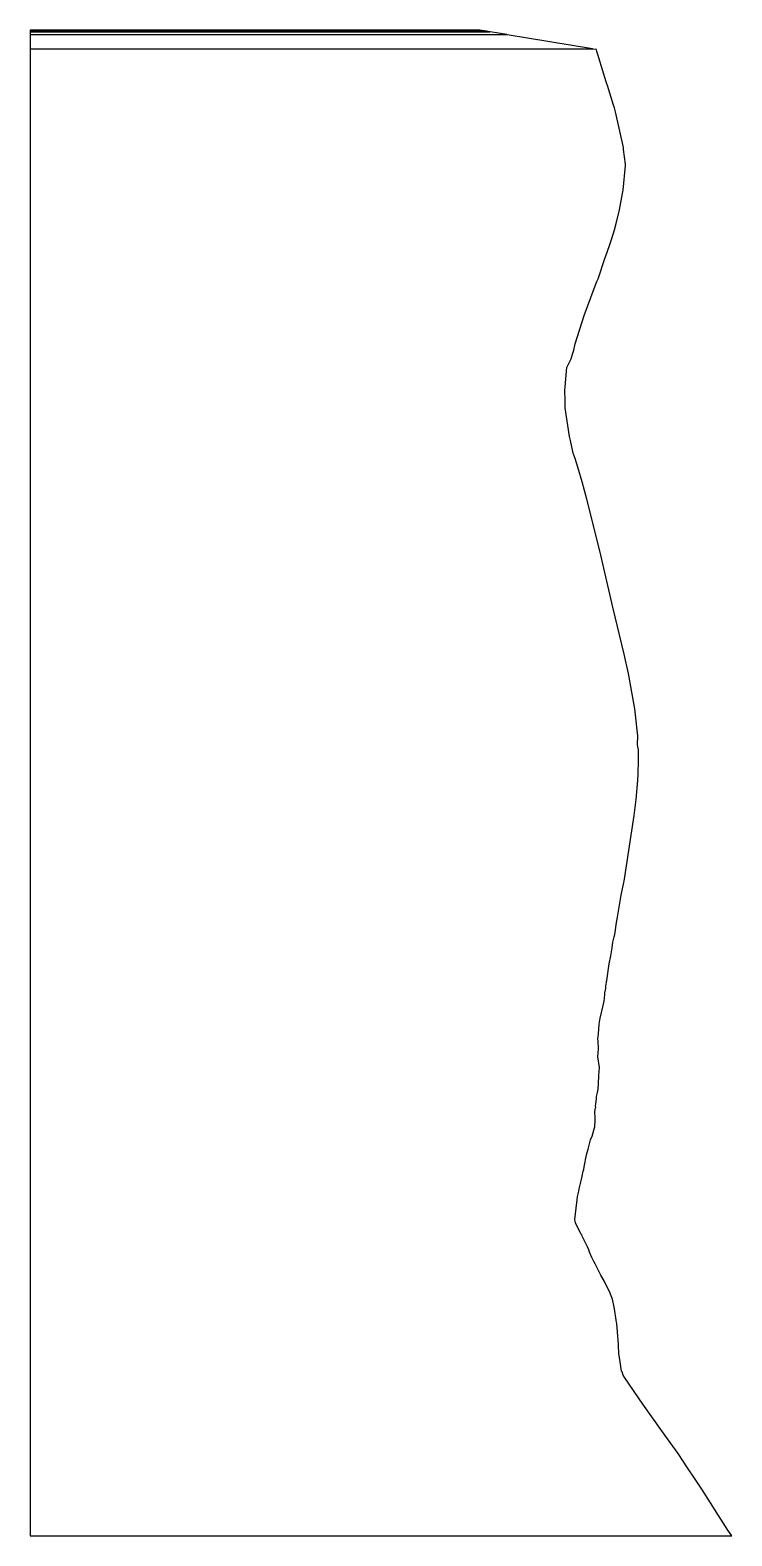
# Model space of a CAD drawing. Extents: x -56 to 30, y -92 to 92.
import ezdxf

# ---------------------------------------------------------------- set-up
doc = ezdxf.new("R2010")
doc.units = 0
doc.layers.add('43_129000', color=7, linetype='CONTINUOUS')

msp = doc.modelspace()

# ---------------------------------------------------------------- linework, layer by layer
at = {"layer": '43_129000', "color": 5}
for points in [[(-49.351, 91.92101), (-0.644, 91.92101), (-1.168, 92.008), (-56.17, 92.008), (-56.17, 91.92101), (-49.351, 91.92101)], [(-49.788, 91.871), (-0.351, 91.871), (-0.606, 91.915), (-56.17, 91.915), (-56.17, 91.871), (-49.788, 91.871)], [(-56.17, 91.85001), (-56.17, 91.801), (0.074, 91.801), (-0.342, 91.869), (-56.17, 91.869), (-56.17, 91.85001)], [(-56.17, 91.576), (-56.17, 91.454), (2.143, 91.454), (0.105, 91.79401), (-56.17, 91.79401), (-56.17, 91.576)], [(-56.17, 90.29601), (-56.17, 89.704), (12.629, 89.704), (2.174, 91.45), (-56.17, 91.45), (-56.17, 90.29601)], [(-56.17, 89.624), (-56.17, -92.11401), (29.672, -92.11401), (29.191, -91.43301), (28.023, -89.638), (27.061, -88.05901), (25.988, -86.39001), (24.945, -84.813), (24.494, -84.151), (24.419, -84.02), (24.257, -83.791), (23.116, -82.053), (21.815, -80.255), (21.176, -79.40401), (18.792, -76.01), (16.592, -72.788), (16.372, -72.44701), (16.239, -72.07), (16.187, -71.955), (16.02, -70.83601), (15.856, -69.80901), (15.79, -68.829), (15.788, -68.708), (15.601, -66.13), (15.541, -65.97401), (15.536, -65.732), (15.331, -64.355), (15.269, -64.137), (15.056, -63.185), (14.824, -62.544), (14.771, -62.418), (14.073, -60.991), (13.659, -60.237), (12.959, -58.862), (12.787, -58.556), (12.542, -58.068), (12.255, -57.436), (12.172, -57.15), (12.006, -56.773), (11.357, -55.455), (11.298, -55.306), (11.275, -55.261), (11.204, -55.162), (10.902, -54.566), (10.56, -53.859), (10.487, -53.587), (10.474, -53.414), (10.613, -52.04), (10.755, -51.025), (10.793, -50.595), (10.954, -49.977), (10.986, -49.684), (11.184, -48.868), (11.218, -48.63), (11.256, -48.538), (11.467, -47.53), (11.549, -47.321), (11.598, -46.976), (11.892, -45.534), (12.071, -44.814), (12.386, -43.666), (12.561, -43.253), (12.884, -42.236), (12.923, -42.08), (12.962, -41.336), (12.957, -41.137), (12.964, -40.91), (12.902, -40.331), (12.96, -39.888), (13.022, -39.72), (12.979, -39.517), (13.037, -39.304), (13.115, -38.654), (13.107, -38.4), (13.242, -37.911), (13.308, -37.499), (13.365, -36.815), (13.37, -36.531), (13.395, -36.138), (13.393, -35.801), (13.476, -34.83), (13.27, -33.517), (13.342, -32.552), (13.318, -31.591), (13.29, -31.36), (13.371, -30.717), (13.424, -29.553), (13.559, -28.822), (13.941, -27.249), (14.037, -26.733), (14.119, -25.918), (14.115, -25.718), (14.237, -25.166), (14.271, -24.865), (14.377, -24.221), (14.649, -22.184), (14.854, -21.174), (15.007, -20.191), (15.125, -19.528), (15.289, -18.867), (15.356, -18.561), (15.44, -18.033), (15.509, -17.351), (15.678, -16.44), (16.127, -13.764), (16.46, -12.24), (16.495, -12.042), (17.722, -4.04), (17.951, -2.063), (18.18, 0.282), (18.223, 1.002), (18.268, 2.763), (18.256, 3.987), (18.126, 4.608), (18.163, 5.695), (18.103, 6.414), (17.905, 7.905), (17.795, 9.027), (17.736, 9.462), (17.034, 13.332), (16.481, 15.705), (15.1, 21.45), (13.509, 28.319), (11.924, 34.635), (11.373, 36.765), (10.808, 38.556), (10.518, 39.632), (10.276, 40.286), (9.928, 41.836), (9.791, 42.333), (9.266, 45.841), (9.26, 47.247), (9.239, 47.413), (9.231, 48.026), (9.287, 48.345), (9.439, 50.354), (9.462, 50.764), (10.017, 51.807), (10.172, 52.389), (10.353, 52.855), (10.487, 53.649), (11.598, 57.092), (12.813, 60.427), (13.161, 61.289), (13.295, 61.588), (14.147, 64.08), (14.396, 64.841), (14.751, 65.783), (15.002, 66.54501), (15.33, 67.582), (15.593, 68.689), (15.926, 70.034), (16.296, 72.011), (16.367, 72.43201), (16.662, 75.458), (16.672, 75.611), (16.429, 77.394), (16.402, 77.636), (15.439, 82.03201), (15.31, 82.496), (15.197, 82.83601), (14.473, 85.216), (14.432, 85.30901), (14.307, 85.69401), (13.382, 88.62901), (13.321, 88.90301), (13.167, 89.396), (13.112, 89.624), (12.686, 89.69601), (-56.17, 89.69601), (-56.17, 89.624)]]:
    msp.add_lwpolyline(points, dxfattribs=at)

doc.saveas('drawing.dxf')
